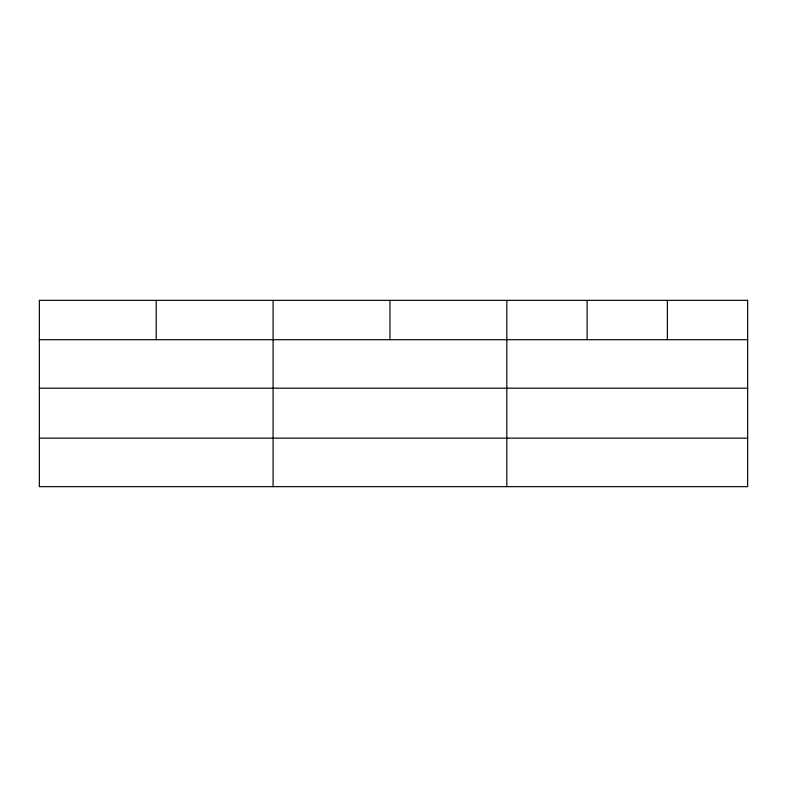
<?xml version="1.0" encoding="UTF-8"?>
<svg xmlns="http://www.w3.org/2000/svg" width="787" height="787" viewBox="0 0 787 787"><rect width="100%" height="100%" fill="white"/><g stroke="black" fill="none" stroke-linecap="round" stroke-linejoin="round"><path stroke-width="1.18" d="M39.35 339.699L747.65 339.699M39.35 388.188L747.65 388.188M39.35 438.152L747.65 438.152M667.376 300.349L667.376 339.699M587.102 300.349L587.102 339.699M506.828 300.349L506.828 486.651M389.958 300.349L389.958 339.699M273.089 300.349L273.089 486.651M156.22 300.349L156.22 339.699M747.65 300.349L39.35 300.349L39.35 486.651L747.65 486.651L747.65 300.349"/></g></svg>
